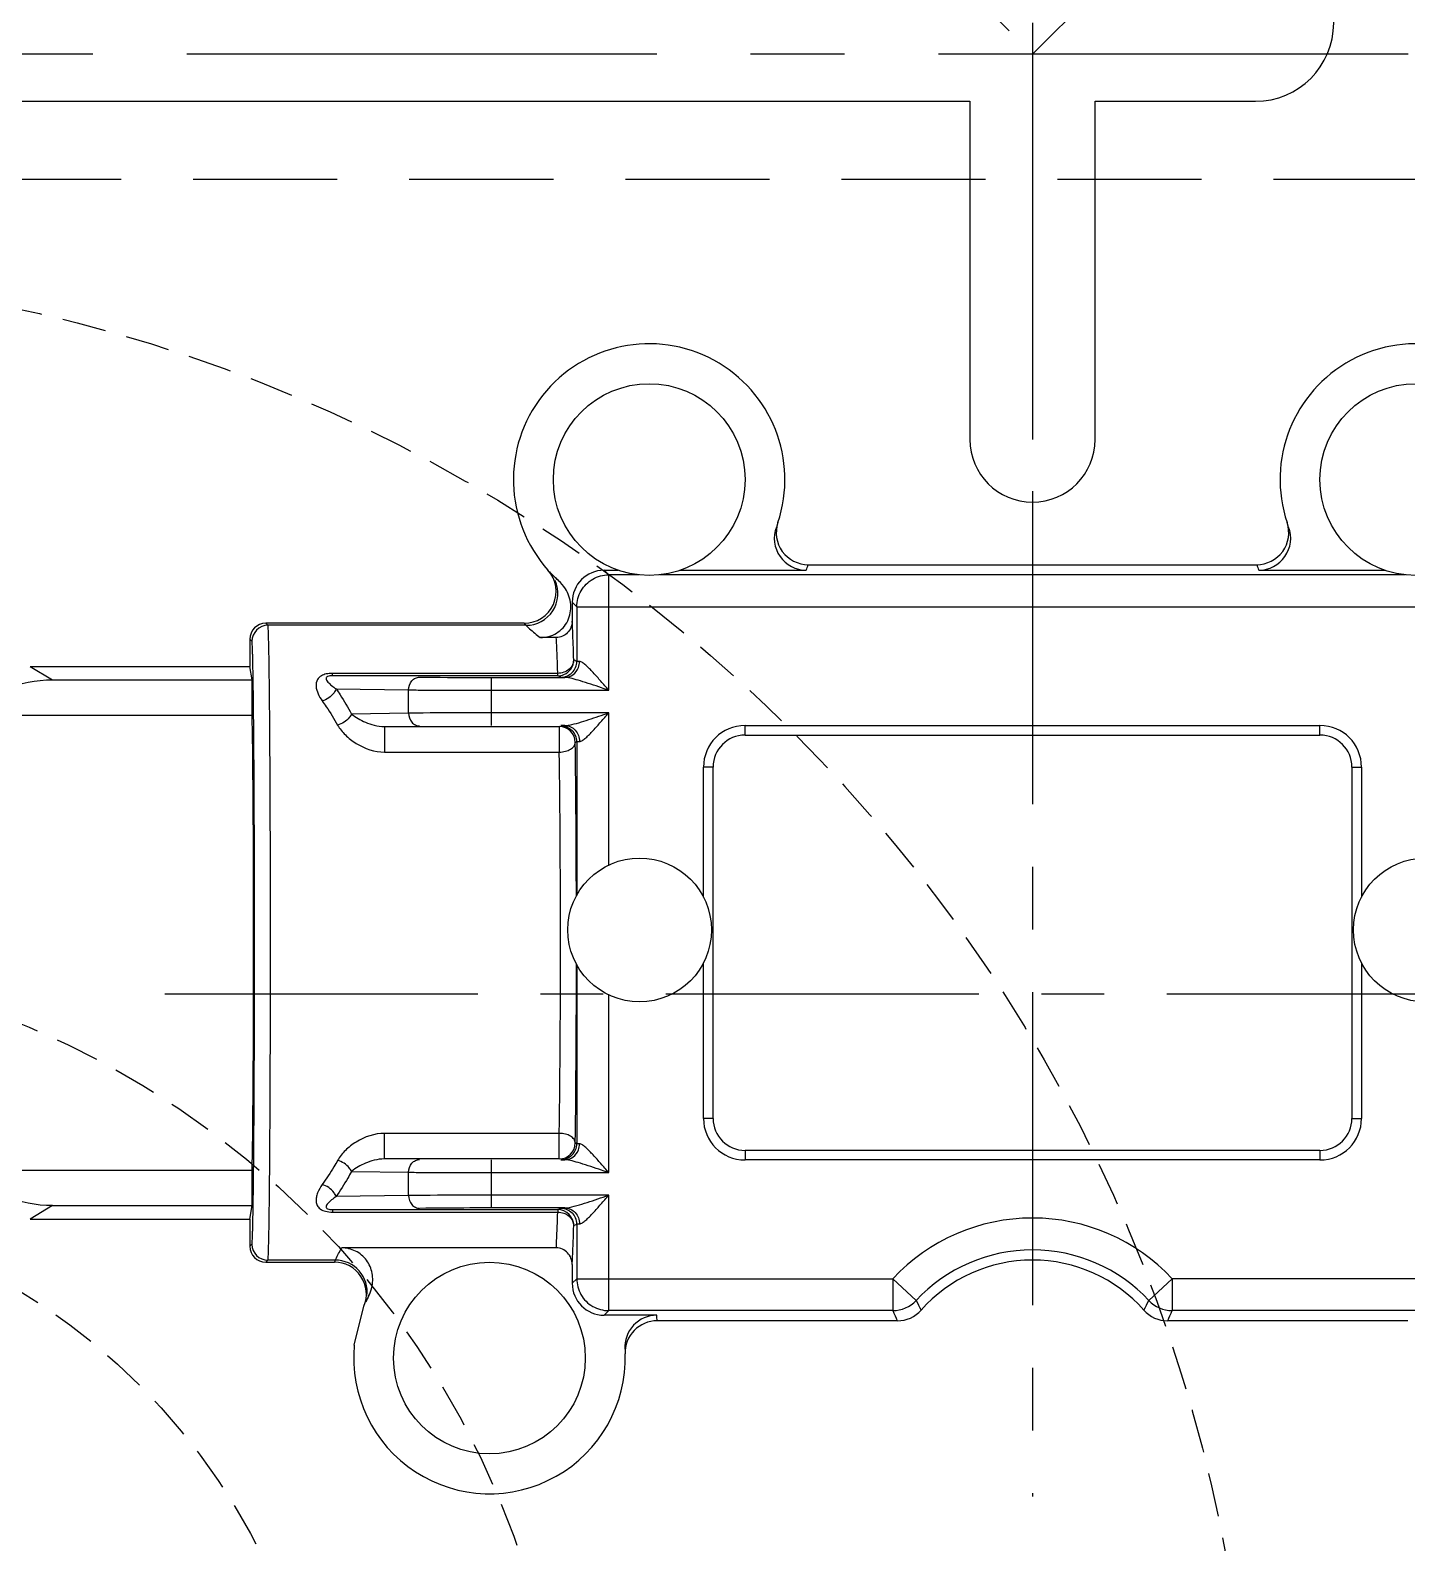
# Model space of a CAD drawing. Header units: millimetres. Extents: x 25970 to 27273, y -22508 to -21586.
# Drawn here: x 27034.98 to 27078.93, y -21836.26 to -21787.96 of the extents above; entities that cross this region are included whole.
import ezdxf

# ---------------------------------------------------------------- set-up
doc = ezdxf.new("R2010")
doc.units = ezdxf.units.MM
doc.header["$LTSCALE"] = 8
doc.linetypes.add('CENTER', pattern=[2, 1.25, -0.25, 0.25, -0.25])
doc.linetypes.add('HIDDEN', pattern=[0.375, 0.25, -0.125])
for name, color, linetype in [('Cav-cor', 30, 'Continuous'), ('CL', 1, 'Continuous'), ('WT', 4, 'Continuous')]:
    doc.layers.add(name, color=color, linetype=linetype)

msp = doc.modelspace()

# ---------------------------------------------------------------- linework, layer by layer
at = {"color": 8, "linetype": 'HIDDEN', "ltscale": 0.7}
for radius in [50, 28.15, 20.5]:
    msp.add_circle((27023.984, -21845.733), radius, dxfattribs=at)
at = {"layer": 'Cav-cor', "color": 241}
for p, q in [((27066.984, -21787.733), (27066.984, -21801.029)), ((27026.984, -21790.233), (27064.984, -21790.233)), ((27064.984, -21790.233), (27064.984, -21801.029)), ((27068.984, -21801.029), (27068.984, -21790.233)), ((27068.984, -21790.233), (27074.102, -21790.233)), ((27051.571, -21805.264), (27051.569, -21805.262)), ((27051.578, -21805.272), (27051.574, -21805.268)), ((27051.589, -21805.284), (27051.583, -21805.277)), ((27053.305, -21805.207), (27053.756, -21805.207)), ((27053.305, -21805.207), (27053.451, -21805.353)), ((27055.732, -21805.207), (27059.76, -21805.207)), ((27059.823, -21805.029), (27074.146, -21805.029)), ((27074.209, -21805.207), (27078.236, -21805.207)), ((27051.651, -21805.347), (27051.626, -21805.322)), ((27053.451, -21809.039), (27053.451, -21805.353)), ((27054.417, -21805.353), (27053.451, -21805.353)), ((27078.897, -21805.353), (27055.071, -21805.353)), ((27052.285, -21806.227), (27052.285, -21806.83)), ((27052.285, -21806.227), (27052.432, -21806.373)), ((27052.432, -21806.373), (27052.432, -21808.116)), ((27052.432, -21806.373), (27081.537, -21806.373)), ((27050.753, -21806.901), (27042.504, -21806.901)), ((27042.57, -21806.966), (27042.504, -21806.901)), ((27050.812, -21806.966), (27042.57, -21806.966)), ((27041.994, -21807.411), (27041.994, -21808.278)), ((27042.06, -21807.476), (27041.994, -21807.411)), ((27051.778, -21807.358), (27051.274, -21807.358)), ((27052.432, -21808.116), (27052.335, -21808.067)), ((27034.981, -21808.278), (27041.994, -21808.278)), ((27034.981, -21808.278), (27035.695, -21808.706)), ((27042.065, -21808.706), (27041.994, -21808.278)), ((27044.631, -21808.577), (27044.631, -21808.5)), ((27051.825, -21808.5), (27044.631, -21808.5)), ((27051.825, -21808.577), (27044.631, -21808.577)), ((27049.709, -21810.168), (27049.709, -21808.631)), ((27049.709, -21808.631), (27052.053, -21808.631)), ((27051.825, -21808.577), (27051.825, -21808.5)), ((27051.922, -21808.626), (27051.825, -21808.577)), ((27035.695, -21808.706), (27042.065, -21808.706)), ((27042.065, -21809.839), (27042.065, -21808.706)), ((27044.748, -21808.993), (27047.059, -21809.027)), ((27047.059, -21809.772), (27047.059, -21809.027)), ((27049.709, -21809.039), (27053.451, -21809.039)), ((27034.632, -21809.839), (27042.065, -21809.839)), ((27047.059, -21809.772), (27045.238, -21809.799)), ((27053.451, -21809.76), (27049.709, -21809.76)), ((27053.451, -21814.621), (27053.451, -21809.76)), ((27046.293, -21810.197), (27046.293, -21811.013)), ((27046.293, -21810.197), (27051.875, -21810.197)), ((27051.875, -21810.197), (27051.875, -21811.013)), ((27052.053, -21810.168), (27051.922, -21810.168)), ((27057.804, -21810.471), (27057.804, -21810.165)), ((27057.804, -21810.165), (27076.164, -21810.165)), ((27057.804, -21810.471), (27076.164, -21810.471)), ((27076.164, -21810.471), (27076.164, -21810.165)), ((27046.293, -21811.013), (27051.875, -21811.013)), ((27052.385, -21810.707), (27052.432, -21810.683)), ((27052.432, -21810.683), (27052.432, -21815.579)), ((27056.478, -21815.641), (27056.478, -21811.491)), ((27056.784, -21811.491), (27056.478, -21811.491)), ((27056.784, -21822.711), (27056.784, -21811.491)), ((27077.184, -21811.491), (27077.49, -21811.491)), ((27077.184, -21811.491), (27077.184, -21822.711)), ((27077.49, -21811.491), (27077.49, -21815.641)), ((27051.912, -21817.101), (27051.912, -21816.692)), ((27052.432, -21817.807), (27052.432, -21823.518)), ((27056.478, -21822.711), (27056.478, -21817.744)), ((27077.49, -21817.744), (27077.49, -21822.711)), ((27053.451, -21824.441), (27053.451, -21818.765)), ((27056.784, -21822.711), (27056.478, -21822.711)), ((27077.184, -21822.711), (27077.49, -21822.711)), ((27046.293, -21824.005), (27046.293, -21823.188)), ((27051.875, -21823.188), (27046.293, -21823.188)), ((27051.875, -21824.005), (27051.875, -21823.188)), ((27052.432, -21823.518), (27052.385, -21823.495)), ((27051.875, -21824.005), (27046.293, -21824.005)), ((27049.709, -21825.57), (27049.709, -21824.033)), ((27051.922, -21824.033), (27052.053, -21824.033)), ((27076.164, -21823.731), (27057.804, -21823.731)), ((27057.804, -21823.731), (27057.804, -21824.037)), ((27076.164, -21824.037), (27057.804, -21824.037)), ((27076.164, -21823.731), (27076.164, -21824.037)), ((27034.632, -21824.362), (27042.065, -21824.362)), ((27042.065, -21825.495), (27042.065, -21824.362)), ((27045.238, -21824.402), (27047.059, -21824.429)), ((27047.059, -21825.174), (27047.059, -21824.429)), ((27049.709, -21824.441), (27053.451, -21824.441)), ((27035.695, -21825.495), (27034.981, -21825.923)), ((27035.695, -21825.495), (27042.065, -21825.495)), ((27041.994, -21825.923), (27042.065, -21825.495)), ((27047.059, -21825.174), (27044.748, -21825.209)), ((27053.451, -21825.162), (27049.709, -21825.162)), ((27052.053, -21825.57), (27049.709, -21825.57)), ((27051.825, -21825.624), (27051.922, -21825.575)), ((27053.451, -21828.848), (27053.451, -21825.162)), ((27034.981, -21825.923), (27041.994, -21825.923)), ((27041.994, -21825.923), (27041.994, -21826.791)), ((27044.631, -21825.624), (27044.631, -21825.701)), ((27044.631, -21825.624), (27051.825, -21825.624)), ((27044.631, -21825.701), (27051.825, -21825.701)), ((27051.825, -21825.624), (27051.825, -21825.701)), ((27052.335, -21826.134), (27052.432, -21826.085)), ((27052.432, -21826.085), (27052.432, -21827.828)), ((27041.994, -21826.791), (27042.06, -21826.725)), ((27051.779, -21826.844), (27044.928, -21826.844)), ((27042.504, -21827.301), (27042.57, -21827.235)), ((27042.504, -21827.301), (27044.693, -21827.301)), ((27044.72, -21827.235), (27042.57, -21827.235)), ((27052.285, -21827.371), (27052.285, -21827.975)), ((27052.432, -21827.828), (27052.285, -21827.975)), ((27052.432, -21827.828), (27062.524, -21827.828)), ((27062.524, -21827.828), (27062.524, -21828.848)), ((27062.524, -21827.828), (27063.269, -21828.524)), ((27071.445, -21827.828), (27070.699, -21828.524)), ((27081.537, -21827.828), (27071.444, -21827.828)), ((27071.445, -21827.828), (27071.445, -21828.848)), ((27045.787, -21828.381), (27045.793, -21828.37)), ((27045.329, -21829.946), (27045.636, -21828.709)), ((27053.451, -21828.848), (27053.305, -21828.994)), ((27062.524, -21828.848), (27053.451, -21828.848)), ((27080.517, -21828.848), (27071.445, -21828.848)), ((27054.988, -21828.994), (27053.305, -21828.994)), ((27062.667, -21829.172), (27054.996, -21829.172)), ((27078.972, -21829.172), (27071.301, -21829.172))]:
    msp.add_line(p, q, dxfattribs=at)
for points in [[(27051.626, -21805.322), (27051.605, -21805.3), (27051.597, -21805.291)], [(27051.853, -21805.541), (27051.834, -21805.523), (27051.806, -21805.498), (27051.78, -21805.474), (27051.757, -21805.452), (27051.735, -21805.431), (27051.715, -21805.412), (27051.697, -21805.394), (27051.68, -21805.377), (27051.665, -21805.362), (27051.651, -21805.347)]]:
    msp.add_lwpolyline(points, dxfattribs=at)
for centre, radius in [((27054.744, -21802.311), 3.06), ((27079.224, -21802.311), 3.06), ((27054.438, -21816.693), 2.295), ((27079.53, -21816.693), 2.295), ((27049.644, -21830.361), 3.06)]:
    msp.add_circle(centre, radius, dxfattribs=at)
for centre, radius, start, end in [((27074.102, -21787.733), 2.5, 270, 90), ((27054.744, -21802.311), 4.335, 341.5131, 221.8097), ((27079.224, -21802.311), 4.335, 318.1904, 198.4867), ((27066.984, -21801.029), 2, 180, 0), ((27059.76, -21804.187), 1.02, 159.485, 269.9938), ((27059.823, -21804.009), 1.02, 161.5108, 269.9893), ((27074.145, -21804.009), 1.02, 270.0108, 18.4897), ((27074.208, -21804.187), 1.02, 270.0058, 20.5154), ((27050.753, -21805.881), 1.02, 270.0014, 41.8137), ((27054.744, -21803.33), 5.355, 339.4887, 341.5096), ((27079.224, -21803.33), 5.355, 198.4903, 200.5112), ((27050.812, -21805.946), 1.02, 270.0092, 23.7436), ((27054.744, -21802.311), 4.335, 225.4065, 228.1626), ((27051.058, -21806.427), 1.19, 31.9623, 48.1106), ((27042.57, -21807.476), 0.51, 90.0053, 179.9947), ((27054.744, -21803.331), 5.355, 221.8109, 222.7572), ((26984.485, -21810.471), 67.369, 1.67673, 2.06771), ((27051.825, -21808.067), 0.51, 292.492, 359.9857), ((27051.875, -21810.707), 0.51, 0.0073, 89.9862), ((27051.922, -21810.683), 0.51, 0.0093, 44.996), ((27057.804, -21811.491), 1.326, 90, 180), ((27057.804, -21811.491), 1.02, 90, 180), ((27076.164, -21811.491), 1.326, 0, 90), ((27076.164, -21811.491), 1.02, 0, 90), ((26579.131, -21816.941), 472.781, 0.0302, 0.71845), ((26557.08, -21816.736), 495.341, 0.13155, 0.69748), ((26621.526, -21817.511), 430.386, 359.24416, 0.05461), ((26590.464, -21817.657), 461.958, 359.27597, 359.98366), ((27057.804, -21822.711), 1.326, 180, 270), ((27057.804, -21822.711), 1.02, 180, 270), ((27076.164, -21822.711), 1.326, 270, 0), ((27076.164, -21822.711), 1.02, 270, 0), ((27051.875, -21823.494), 0.51, 270.0187, 359.9879), ((27051.825, -21826.134), 0.51, 0.0073, 89.9862), ((27051.922, -21826.085), 0.51, 0.0093, 44.996), ((27066.984, -21831.993), 6.102, 43.0357, 136.964), ((27042.57, -21826.725), 0.51, 180.0053, 269.9947), ((27066.984, -21831.993), 5.083, 43.0329, 136.9671), ((27049.644, -21829.341), 5.355, 156.8476, 157.6069), ((27044.693, -21828.321), 1.02, 337.6113, 89.9929), ((27044.72, -21828.255), 1.02, 353.0146, 89.9973), ((27066.984, -21831.993), 4.758, 41.6509, 138.3491), ((27049.644, -21830.361), 4.335, 152.6424, 155.6609), ((27044.805, -21827.859), 1.113, 332.6905, 346.729), ((27062.523, -21827.828), 1.02, 270.0048, 316.9624), ((27089.49, -21817.135), 29.4, 203.4791, 204.1701), ((27062.667, -21828.153), 1.02, 269.9996, 318.3494), ((27081.101, -21819.413), 20.025, 207.0651, 208.0533), ((27052.867, -21819.413), 20.025, 331.9467, 332.9349), ((27071.301, -21828.153), 1.02, 221.6506, 270.0004), ((27071.445, -21827.828), 1.02, 223.0376, 269.9952), ((27044.479, -21817.135), 29.4, 335.8299, 336.5209), ((27054.988, -21830.015), 1.02, 90.0084, 183.7067), ((27054.997, -21830.193), 1.02, 90.0047, 181.8031), ((27049.644, -21829.341), 5.355, 1.8012, 3.7083), ((27049.644, -21830.361), 4.335, 174.5157, 1.7977)]:
    msp.add_arc(centre, radius, start, end, dxfattribs=at)
for centre, major_axis, ratio, start_param, end_param in [((27053.305, -21806.227), (-0.721, 0.721), 0.999695, -0.785246, 0.785246), ((27042.504, -21807.411), (-0.361, 0.361), 0.999924, -0.78536, 0.78536), ((27042.046, -21817.101), (0, 7.6), 0.008727, -2.841862, -0.299731), ((27042.504, -21826.791), (0.361, 0.361), 0.999924, -3.926953, -2.356233), ((27053.305, -21827.974), (0.721, 0.721), 0.999695, 2.356347, 3.926839)]:
    msp.add_ellipse(centre, major_axis=major_axis, ratio=ratio, start_param=start_param, end_param=end_param, dxfattribs=at)
for points in [[(27052.569, -21805.862), (27052.657, -21805.71), (27052.79, -21805.577), (27052.943, -21805.489)], [(27052.943, -21805.489), (27053.095, -21805.402), (27053.276, -21805.353), (27053.451, -21805.353)], [(27052.432, -21806.373), (27052.432, -21806.197), (27052.481, -21806.015), (27052.569, -21805.862)], [(27052.393, -21808.311), (27052.418, -21808.25), (27052.432, -21808.182), (27052.432, -21808.116)], [(27052.483, -21808.316), (27052.506, -21808.254), (27052.519, -21808.187), (27052.519, -21808.121)], [(27051.825, -21808.577), (27051.891, -21808.577), (27051.959, -21808.564), (27052.02, -21808.539)], [(27051.922, -21808.626), (27051.988, -21808.626), (27052.056, -21808.612), (27052.117, -21808.587)], [(27052.117, -21808.587), (27052.178, -21808.562), (27052.235, -21808.523), (27052.282, -21808.476)], [(27052.282, -21808.476), (27052.329, -21808.43), (27052.367, -21808.372), (27052.393, -21808.311)], [(27051.922, -21810.173), (27051.988, -21810.173), (27052.056, -21810.187), (27052.117, -21810.212)], [(27052.117, -21810.212), (27052.178, -21810.238), (27052.235, -21810.276), (27052.282, -21810.323)], [(27052.393, -21823.713), (27052.418, -21823.652), (27052.432, -21823.584), (27052.432, -21823.518)], [(27052.483, -21823.718), (27052.506, -21823.656), (27052.519, -21823.589), (27052.519, -21823.523)], [(27051.922, -21824.028), (27051.988, -21824.028), (27052.056, -21824.014), (27052.117, -21823.989)], [(27052.117, -21823.989), (27052.178, -21823.964), (27052.235, -21823.925), (27052.282, -21823.878)], [(27052.282, -21823.878), (27052.329, -21823.832), (27052.367, -21823.774), (27052.393, -21823.713)], [(27051.922, -21825.575), (27051.988, -21825.575), (27052.056, -21825.589), (27052.117, -21825.614)], [(27052.053, -21825.57), (27052.075, -21825.57), (27052.097, -21825.568), (27052.119, -21825.565)], [(27051.825, -21825.701), (27051.89, -21825.701), (27051.957, -21825.713), (27052.019, -21825.735)], [(27052.117, -21825.614), (27052.178, -21825.64), (27052.235, -21825.678), (27052.282, -21825.725)], [(27052.432, -21827.828), (27052.432, -21828.004), (27052.48, -21828.185), (27052.567, -21828.337)], [(27052.567, -21828.337), (27052.655, -21828.489), (27052.788, -21828.623), (27052.941, -21828.711)], [(27052.941, -21828.711), (27053.093, -21828.799), (27053.275, -21828.848), (27053.451, -21828.848)]]:
    msp.add_open_spline(points, degree=3, dxfattribs=at)
for points, knots in [([(27051.274, -21807.358), (27051.451, -21807.357), (27051.813, -21807.26), (27052.192, -21806.847), (27052.283, -21806.296), (27052.162, -21805.947), (27052.068, -21805.796)], [0, 0, 0, 0, 0.250028, 0.499542, 0.749465, 1, 1, 1, 1]), ([(27042.57, -21827.235), (27042.573, -21827.231), (27042.573, -21827.21), (27042.579, -21827.171), (27042.582, -21827.106), (27042.586, -21827.018), (27042.59, -21826.906), (27042.596, -21826.71), (27042.602, -21826.409), (27042.61, -21825.982), (27042.616, -21825.47), (27042.623, -21824.879), (27042.629, -21824.213), (27042.634, -21823.48), (27042.641, -21822.388), (27042.647, -21820.91), (27042.652, -21819.042), (27042.653, -21817.101), (27042.652, -21815.159), (27042.647, -21813.291), (27042.641, -21811.814), (27042.634, -21810.721), (27042.629, -21809.988), (27042.623, -21809.323), (27042.616, -21808.731), (27042.61, -21808.219), (27042.602, -21807.792), (27042.596, -21807.491), (27042.59, -21807.296), (27042.586, -21807.184), (27042.582, -21807.096), (27042.579, -21807.03), (27042.573, -21806.992), (27042.573, -21806.97), (27042.57, -21806.966)], [0, 0, 0, 0, 0.000835, 0.002843, 0.00603, 0.010392, 0.015921, 0.022602, 0.039355, 0.060495, 0.085819, 0.115088, 0.148022, 0.184308, 0.2236, 0.309683, 0.402998, 0.5, 0.597002, 0.690317, 0.7764, 0.815692, 0.851978, 0.884912, 0.914181, 0.939505, 0.960645, 0.977398, 0.984079, 0.989608, 0.99397, 0.997157, 0.999165, 1, 1, 1, 1]), ([(27050.812, -21806.966), (27050.849, -21807.003), (27050.993, -21807.138), (27051.144, -21807.267), (27051.26, -21807.358)], [0, 0, 0, 0, 0.260732, 1, 1, 1, 1]), ([(27052.285, -21806.83), (27052.285, -21806.898), (27052.26, -21807.034), (27052.15, -21807.209), (27051.981, -21807.329), (27051.845, -21807.358), (27051.778, -21807.358)], [0, 0, 0, 0, 0.250151, 0.500181, 0.750101, 1, 1, 1, 1]), ([(27052.335, -21808.067), (27052.331, -21807.939), (27052.318, -21807.526), (27052.303, -21807.114), (27052.285, -21806.83)], [0, 0, 0, 0, 0.311826, 1, 1, 1, 1]), ([(27042.06, -21826.725), (27042.063, -21826.721), (27042.063, -21826.701), (27042.069, -21826.664), (27042.072, -21826.602), (27042.076, -21826.519), (27042.08, -21826.412), (27042.086, -21826.227), (27042.092, -21825.94), (27042.1, -21825.535), (27042.106, -21825.049), (27042.113, -21824.487), (27042.119, -21823.855), (27042.124, -21823.159), (27042.131, -21822.122), (27042.137, -21820.718), (27042.142, -21818.944), (27042.143, -21817.101), (27042.142, -21815.257), (27042.137, -21813.483), (27042.131, -21812.08), (27042.124, -21811.042), (27042.119, -21810.346), (27042.113, -21809.714), (27042.106, -21809.152), (27042.1, -21808.666), (27042.092, -21808.261), (27042.086, -21807.975), (27042.08, -21807.789), (27042.076, -21807.683), (27042.072, -21807.599), (27042.069, -21807.537), (27042.063, -21807.5), (27042.063, -21807.48), (27042.06, -21807.476)], [0, 0, 0, 0, 0.000838, 0.002847, 0.006034, 0.010396, 0.015926, 0.022607, 0.039361, 0.060501, 0.085824, 0.115093, 0.148026, 0.184312, 0.223604, 0.309685, 0.402999, 0.5, 0.597001, 0.690315, 0.776396, 0.815688, 0.851974, 0.884907, 0.914176, 0.939499, 0.960639, 0.977393, 0.984074, 0.989604, 0.993966, 0.997153, 0.999162, 1, 1, 1, 1]), ([(27051.81, -21808.041), (27051.807, -21807.974), (27051.798, -21807.746), (27051.788, -21807.518), (27051.778, -21807.358)], [0, 0, 0, 0, 0.29431, 1, 1, 1, 1]), ([(27052.335, -21808.067), (27052.334, -21808.124), (27052.304, -21808.241), (27052.148, -21808.434), (27051.952, -21808.499), (27051.825, -21808.5)], [0, 0, 0, 0, 0.232417, 0.477224, 1, 1, 1, 1]), ([(27052.519, -21808.121), (27052.507, -21808.121), (27052.486, -21808.12), (27052.458, -21808.119), (27052.442, -21808.117), (27052.433, -21808.117), (27052.432, -21808.116)], [0, 0, 0, 0, 0.417737, 0.72573, 0.920191, 1, 1, 1, 1]), ([(27053.451, -21809.039), (27053.369, -21808.943), (27053.206, -21808.753), (27053.001, -21808.523), (27052.839, -21808.353), (27052.726, -21808.243), (27052.625, -21808.162), (27052.552, -21808.122), (27052.519, -21808.121)], [0, 0, 0, 0, 0.288565, 0.568313, 0.700307, 0.822059, 0.925874, 1, 1, 1, 1]), ([(27044.391, -21808.529), (27044.338, -21808.544), (27044.245, -21808.582), (27044.121, -21808.711), (27044.09, -21808.924), (27044.167, -21809.161), (27044.254, -21809.308), (27044.306, -21809.381)], [0, 0, 0, 0, 0.158431, 0.285458, 0.505073, 0.739388, 1, 1, 1, 1]), ([(27044.631, -21808.5), (27044.61, -21808.5), (27044.53, -21808.502), (27044.449, -21808.513), (27044.391, -21808.529)], [0, 0, 0, 0, 0.256063, 1, 1, 1, 1]), ([(27044.631, -21808.577), (27044.604, -21808.577), (27044.551, -21808.58), (27044.483, -21808.593), (27044.435, -21808.624), (27044.422, -21808.673), (27044.445, -21808.726), (27044.504, -21808.802), (27044.606, -21808.894), (27044.698, -21808.96), (27044.748, -21808.993)], [0, 0, 0, 0, 0.112694, 0.223398, 0.2932, 0.338596, 0.425433, 0.523383, 0.747214, 1, 1, 1, 1]), ([(27047.059, -21809.027), (27047.059, -21808.925), (27047.113, -21808.767), (27047.271, -21808.643), (27047.366, -21808.62), (27047.412, -21808.62)], [0, 0, 0, 0, 0.519406, 0.764962, 1, 1, 1, 1]), ([(27047.412, -21808.62), (27047.553, -21808.622), (27048.318, -21808.629), (27049.084, -21808.631), (27049.709, -21808.631)], [0, 0, 0, 0, 0.183495, 1, 1, 1, 1]), ([(27052.053, -21808.631), (27052.034, -21808.631), (27052.003, -21808.63), (27051.962, -21808.629), (27051.937, -21808.627), (27051.925, -21808.627), (27051.922, -21808.626)], [0, 0, 0, 0, 0.418233, 0.726504, 0.920928, 1, 1, 1, 1]), ([(27052.053, -21808.631), (27052.144, -21808.631), (27052.333, -21808.566), (27052.449, -21808.405), (27052.483, -21808.316)], [0, 0, 0, 0, 0.488129, 1, 1, 1, 1]), ([(27052.546, -21808.739), (27052.46, -21808.713), (27052.298, -21808.668), (27052.131, -21808.632), (27052.053, -21808.631)], [0, 0, 0, 0, 0.532104, 1, 1, 1, 1]), ([(27031.696, -21812.73), (27031.696, -21812.468), (27031.744, -21811.941), (27032.04, -21810.931), (27032.782, -21809.809), (27034.116, -21808.915), (27035.173, -21808.706), (27035.695, -21808.706)], [0, 0, 0, 0, 0.125435, 0.250926, 0.500609, 0.750286, 1, 1, 1, 1]), ([(27044.748, -21808.993), (27044.732, -21809.037), (27044.634, -21809.213), (27044.453, -21809.339), (27044.306, -21809.381)], [0, 0, 0, 0, 0.236992, 1, 1, 1, 1]), ([(27044.748, -21808.993), (27044.791, -21809.056), (27044.964, -21809.319), (27045.124, -21809.59), (27045.238, -21809.799)], [0, 0, 0, 0, 0.2433, 1, 1, 1, 1]), ([(27047.059, -21809.027), (27047.221, -21809.03), (27048.104, -21809.037), (27048.988, -21809.039), (27049.709, -21809.039)], [0, 0, 0, 0, 0.183493, 1, 1, 1, 1]), ([(27053.451, -21809.039), (27053.375, -21809.013), (27053.074, -21808.909), (27052.773, -21808.807), (27052.546, -21808.739)], [0, 0, 0, 0, 0.253146, 1, 1, 1, 1]), ([(27044.306, -21809.381), (27044.349, -21809.441), (27044.522, -21809.691), (27044.682, -21809.95), (27044.796, -21810.149)], [0, 0, 0, 0, 0.243589, 1, 1, 1, 1]), ([(27045.238, -21809.799), (27045.22, -21809.839), (27045.114, -21810), (27044.938, -21810.108), (27044.796, -21810.149)], [0, 0, 0, 0, 0.229308, 1, 1, 1, 1]), ([(27045.238, -21809.799), (27045.371, -21809.907), (27045.612, -21810.041), (27045.972, -21810.164), (27046.182, -21810.197), (27046.293, -21810.197)], [0, 0, 0, 0, 0.44933, 0.709542, 1, 1, 1, 1]), ([(27049.709, -21809.76), (27049.445, -21809.76), (27048.562, -21809.761), (27047.678, -21809.764), (27047.059, -21809.772)], [0, 0, 0, 0, 0.298838, 1, 1, 1, 1]), ([(27047.059, -21809.772), (27047.059, -21809.874), (27047.113, -21810.032), (27047.271, -21810.156), (27047.366, -21810.179), (27047.412, -21810.18)], [0, 0, 0, 0, 0.519406, 0.764962, 1, 1, 1, 1]), ([(27052.201, -21810.15), (27052.302, -21810.131), (27052.507, -21810.074), (27052.923, -21809.943), (27053.239, -21809.833), (27053.451, -21809.76)], [0, 0, 0, 0, 0.234981, 0.485264, 1, 1, 1, 1]), ([(27052.519, -21810.678), (27052.552, -21810.677), (27052.625, -21810.638), (27052.726, -21810.556), (27052.839, -21810.446), (27053.001, -21810.276), (27053.206, -21810.046), (27053.369, -21809.856), (27053.451, -21809.76)], [0, 0, 0, 0, 0.074126, 0.177941, 0.299693, 0.431687, 0.711435, 1, 1, 1, 1]), ([(27044.796, -21810.149), (27044.863, -21810.265), (27045.041, -21810.487), (27045.512, -21810.853), (27045.978, -21811.013), (27046.293, -21811.013)], [0, 0, 0, 0, 0.22484, 0.47005, 1, 1, 1, 1]), ([(27051.922, -21810.173), (27051.925, -21810.172), (27051.937, -21810.172), (27051.949, -21810.171), (27051.957, -21810.171)], [0, 0, 0, 0, 0.289101, 1, 1, 1, 1]), ([(27051.957, -21810.171), (27051.964, -21810.17), (27051.995, -21810.169), (27052.027, -21810.169), (27052.053, -21810.168)], [0, 0, 0, 0, 0.192895, 1, 1, 1, 1]), ([(27052.053, -21810.168), (27052.064, -21810.168), (27052.114, -21810.166), (27052.163, -21810.157), (27052.201, -21810.15)], [0, 0, 0, 0, 0.231885, 1, 1, 1, 1]), ([(27052.053, -21810.168), (27052.113, -21810.168), (27052.238, -21810.196), (27052.393, -21810.311), (27052.495, -21810.48), (27052.519, -21810.612), (27052.519, -21810.678)], [0, 0, 0, 0, 0.239483, 0.485432, 0.739898, 1, 1, 1, 1]), ([(27051.875, -21811.013), (27051.94, -21811.013), (27052.065, -21810.998), (27052.229, -21810.935), (27052.348, -21810.838), (27052.384, -21810.748), (27052.385, -21810.707)], [0, 0, 0, 0, 0.302469, 0.577794, 0.808445, 1, 1, 1, 1]), ([(27052.432, -21810.683), (27052.433, -21810.682), (27052.442, -21810.682), (27052.458, -21810.68), (27052.486, -21810.679), (27052.507, -21810.678), (27052.519, -21810.678)], [0, 0, 0, 0, 0.079809, 0.27427, 0.582263, 1, 1, 1, 1]), ([(27035.695, -21825.495), (27035.173, -21825.495), (27034.116, -21825.286), (27032.782, -21824.392), (27032.04, -21823.27), (27031.744, -21822.26), (27031.696, -21821.733), (27031.696, -21821.471)], [0, 0, 0, 0, 0.249714, 0.499391, 0.749074, 0.874565, 1, 1, 1, 1]), ([(27046.293, -21823.188), (27045.978, -21823.188), (27045.512, -21823.348), (27045.041, -21823.715), (27044.863, -21823.936), (27044.796, -21824.052)], [0, 0, 0, 0, 0.529952, 0.775165, 1, 1, 1, 1]), ([(27052.385, -21823.495), (27052.384, -21823.453), (27052.348, -21823.363), (27052.229, -21823.267), (27052.065, -21823.203), (27051.94, -21823.189), (27051.875, -21823.188)], [0, 0, 0, 0, 0.191556, 0.422206, 0.697531, 1, 1, 1, 1]), ([(27052.519, -21823.523), (27052.507, -21823.523), (27052.486, -21823.522), (27052.458, -21823.521), (27052.442, -21823.519), (27052.433, -21823.519), (27052.432, -21823.518)], [0, 0, 0, 0, 0.417737, 0.72573, 0.920191, 1, 1, 1, 1]), ([(27053.451, -21824.441), (27053.369, -21824.345), (27053.206, -21824.155), (27053.001, -21823.925), (27052.839, -21823.755), (27052.726, -21823.645), (27052.625, -21823.564), (27052.552, -21823.524), (27052.519, -21823.523)], [0, 0, 0, 0, 0.288565, 0.568313, 0.700307, 0.822059, 0.925874, 1, 1, 1, 1]), ([(27044.796, -21824.052), (27044.758, -21824.12), (27044.604, -21824.382), (27044.437, -21824.636), (27044.306, -21824.82)], [0, 0, 0, 0, 0.256516, 1, 1, 1, 1]), ([(27045.238, -21824.402), (27045.22, -21824.362), (27045.114, -21824.201), (27044.938, -21824.093), (27044.796, -21824.052)], [0, 0, 0, 0, 0.229308, 1, 1, 1, 1]), ([(27046.293, -21824.005), (27046.182, -21824.004), (27045.972, -21824.037), (27045.612, -21824.16), (27045.371, -21824.294), (27045.238, -21824.402)], [0, 0, 0, 0, 0.290459, 0.550671, 1, 1, 1, 1]), ([(27047.059, -21824.429), (27047.059, -21824.327), (27047.113, -21824.169), (27047.271, -21824.045), (27047.366, -21824.022), (27047.412, -21824.022)], [0, 0, 0, 0, 0.519406, 0.764962, 1, 1, 1, 1]), ([(27052.053, -21824.033), (27052.034, -21824.033), (27052.003, -21824.032), (27051.962, -21824.031), (27051.937, -21824.029), (27051.925, -21824.029), (27051.922, -21824.028)], [0, 0, 0, 0, 0.418233, 0.726504, 0.920928, 1, 1, 1, 1]), ([(27052.053, -21824.033), (27052.144, -21824.033), (27052.333, -21823.968), (27052.449, -21823.807), (27052.483, -21823.718)], [0, 0, 0, 0, 0.488129, 1, 1, 1, 1]), ([(27052.546, -21824.141), (27052.46, -21824.115), (27052.298, -21824.07), (27052.131, -21824.034), (27052.053, -21824.033)], [0, 0, 0, 0, 0.532104, 1, 1, 1, 1]), ([(27045.238, -21824.402), (27045.199, -21824.473), (27045.046, -21824.748), (27044.879, -21825.015), (27044.748, -21825.209)], [0, 0, 0, 0, 0.256791, 1, 1, 1, 1]), ([(27047.059, -21824.429), (27047.221, -21824.432), (27048.104, -21824.439), (27048.988, -21824.441), (27049.709, -21824.441)], [0, 0, 0, 0, 0.183493, 1, 1, 1, 1]), ([(27053.451, -21824.441), (27053.375, -21824.415), (27053.074, -21824.311), (27052.773, -21824.209), (27052.546, -21824.141)], [0, 0, 0, 0, 0.253146, 1, 1, 1, 1]), ([(27044.306, -21824.82), (27044.247, -21824.904), (27044.17, -21825.035), (27044.112, -21825.222), (27044.1, -21825.358), (27044.133, -21825.496), (27044.24, -21825.62), (27044.419, -21825.689), (27044.557, -21825.701), (27044.631, -21825.701)], [0, 0, 0, 0, 0.241986, 0.35256, 0.457261, 0.560787, 0.676959, 0.825908, 1, 1, 1, 1]), ([(27044.748, -21825.209), (27044.732, -21825.164), (27044.634, -21824.988), (27044.453, -21824.862), (27044.306, -21824.82)], [0, 0, 0, 0, 0.236992, 1, 1, 1, 1]), ([(27044.748, -21825.209), (27044.698, -21825.242), (27044.606, -21825.307), (27044.504, -21825.399), (27044.445, -21825.475), (27044.422, -21825.528), (27044.435, -21825.578), (27044.483, -21825.609), (27044.551, -21825.622), (27044.604, -21825.624), (27044.631, -21825.624)], [0, 0, 0, 0, 0.252786, 0.476617, 0.574567, 0.661404, 0.7068, 0.776602, 0.887306, 1, 1, 1, 1]), ([(27049.709, -21825.162), (27049.445, -21825.162), (27048.562, -21825.163), (27047.678, -21825.166), (27047.059, -21825.174)], [0, 0, 0, 0, 0.298838, 1, 1, 1, 1]), ([(27047.059, -21825.174), (27047.059, -21825.276), (27047.113, -21825.434), (27047.271, -21825.558), (27047.366, -21825.581), (27047.412, -21825.582)], [0, 0, 0, 0, 0.519406, 0.764962, 1, 1, 1, 1]), ([(27049.709, -21825.57), (27049.48, -21825.57), (27048.715, -21825.571), (27047.949, -21825.574), (27047.412, -21825.582)], [0, 0, 0, 0, 0.298838, 1, 1, 1, 1]), ([(27051.922, -21825.575), (27051.925, -21825.574), (27051.937, -21825.574), (27051.949, -21825.573), (27051.957, -21825.573)], [0, 0, 0, 0, 0.289101, 1, 1, 1, 1]), ([(27051.957, -21825.573), (27051.964, -21825.572), (27051.995, -21825.571), (27052.027, -21825.571), (27052.053, -21825.57)], [0, 0, 0, 0, 0.192895, 1, 1, 1, 1]), ([(27052.053, -21825.57), (27052.113, -21825.57), (27052.238, -21825.598), (27052.393, -21825.713), (27052.495, -21825.882), (27052.519, -21826.014), (27052.519, -21826.08)], [0, 0, 0, 0, 0.239483, 0.485432, 0.739898, 1, 1, 1, 1]), ([(27052.119, -21825.565), (27052.225, -21825.553), (27052.441, -21825.495), (27052.769, -21825.394), (27053.108, -21825.28), (27053.337, -21825.202), (27053.451, -21825.162)], [0, 0, 0, 0, 0.229287, 0.480316, 0.738804, 1, 1, 1, 1]), ([(27052.519, -21826.08), (27052.552, -21826.079), (27052.625, -21826.04), (27052.726, -21825.958), (27052.839, -21825.848), (27053.001, -21825.678), (27053.206, -21825.448), (27053.369, -21825.258), (27053.451, -21825.162)], [0, 0, 0, 0, 0.074126, 0.177941, 0.299693, 0.431687, 0.711435, 1, 1, 1, 1]), ([(27051.778, -21826.844), (27051.782, -21826.771), (27051.803, -21826.39), (27051.816, -21826.009), (27051.825, -21825.701)], [0, 0, 0, 0, 0.190704, 1, 1, 1, 1]), ([(27052.019, -21825.735), (27052.106, -21825.766), (27052.264, -21825.869), (27052.334, -21826.049), (27052.335, -21826.134)], [0, 0, 0, 0, 0.522309, 1, 1, 1, 1]), ([(27052.285, -21827.371), (27052.29, -21827.294), (27052.312, -21826.882), (27052.325, -21826.469), (27052.335, -21826.134)], [0, 0, 0, 0, 0.186781, 1, 1, 1, 1]), ([(27052.432, -21826.085), (27052.433, -21826.084), (27052.442, -21826.084), (27052.458, -21826.082), (27052.486, -21826.081), (27052.507, -21826.08), (27052.519, -21826.08)], [0, 0, 0, 0, 0.079809, 0.27427, 0.582263, 1, 1, 1, 1]), ([(27044.72, -21827.235), (27044.725, -21827.225), (27044.788, -21827.092), (27044.858, -21826.961), (27044.928, -21826.844)], [0, 0, 0, 0, 0.073077, 1, 1, 1, 1]), ([(27045.888, -21828.114), (27045.923, -21827.967), (27045.931, -21827.653), (27045.746, -21827.221), (27045.387, -21826.915), (27045.079, -21826.844), (27044.928, -21826.844)], [0, 0, 0, 0, 0.25024, 0.500301, 0.750157, 1, 1, 1, 1]), ([(27052.285, -21827.371), (27052.285, -21827.304), (27052.26, -21827.168), (27052.15, -21826.993), (27051.982, -21826.873), (27051.846, -21826.844), (27051.779, -21826.844)], [0, 0, 0, 0, 0.250096, 0.500107, 0.750007, 1, 1, 1, 1])]:
    msp.add_open_spline(points, degree=3, knots=knots, dxfattribs=at)
at = {"layer": 'CL', "color": 6, "linetype": 'CENTER'}
for p, q in [((27066.984, -21802.678), (27066.984, -21834.787)), ((27039.275, -21818.733), (27094.693, -21818.733))]:
    msp.add_line(p, q, dxfattribs=at)
at = {"layer": 'WT', "color": 125, "linetype": 'CENTER', "ltscale": 1.5}
for p, q in [((27066.984, -21715.733), (27066.984, -21788.733)), ((27198.984, -21788.733), (26973.984, -21788.733))]:
    msp.add_line(p, q, dxfattribs=at)
at = {"layer": 'WT', "color": 125, "linetype": 'HIDDEN', "ltscale": 2.3}
for p, q in [((27062.984, -21784.733), (27066.984, -21788.733)), ((27066.984, -21788.733), (27070.984, -21784.733)), ((27168.984, -21792.733), (26973.984, -21792.733))]:
    msp.add_line(p, q, dxfattribs=at)

doc.saveas('drawing.dxf')
